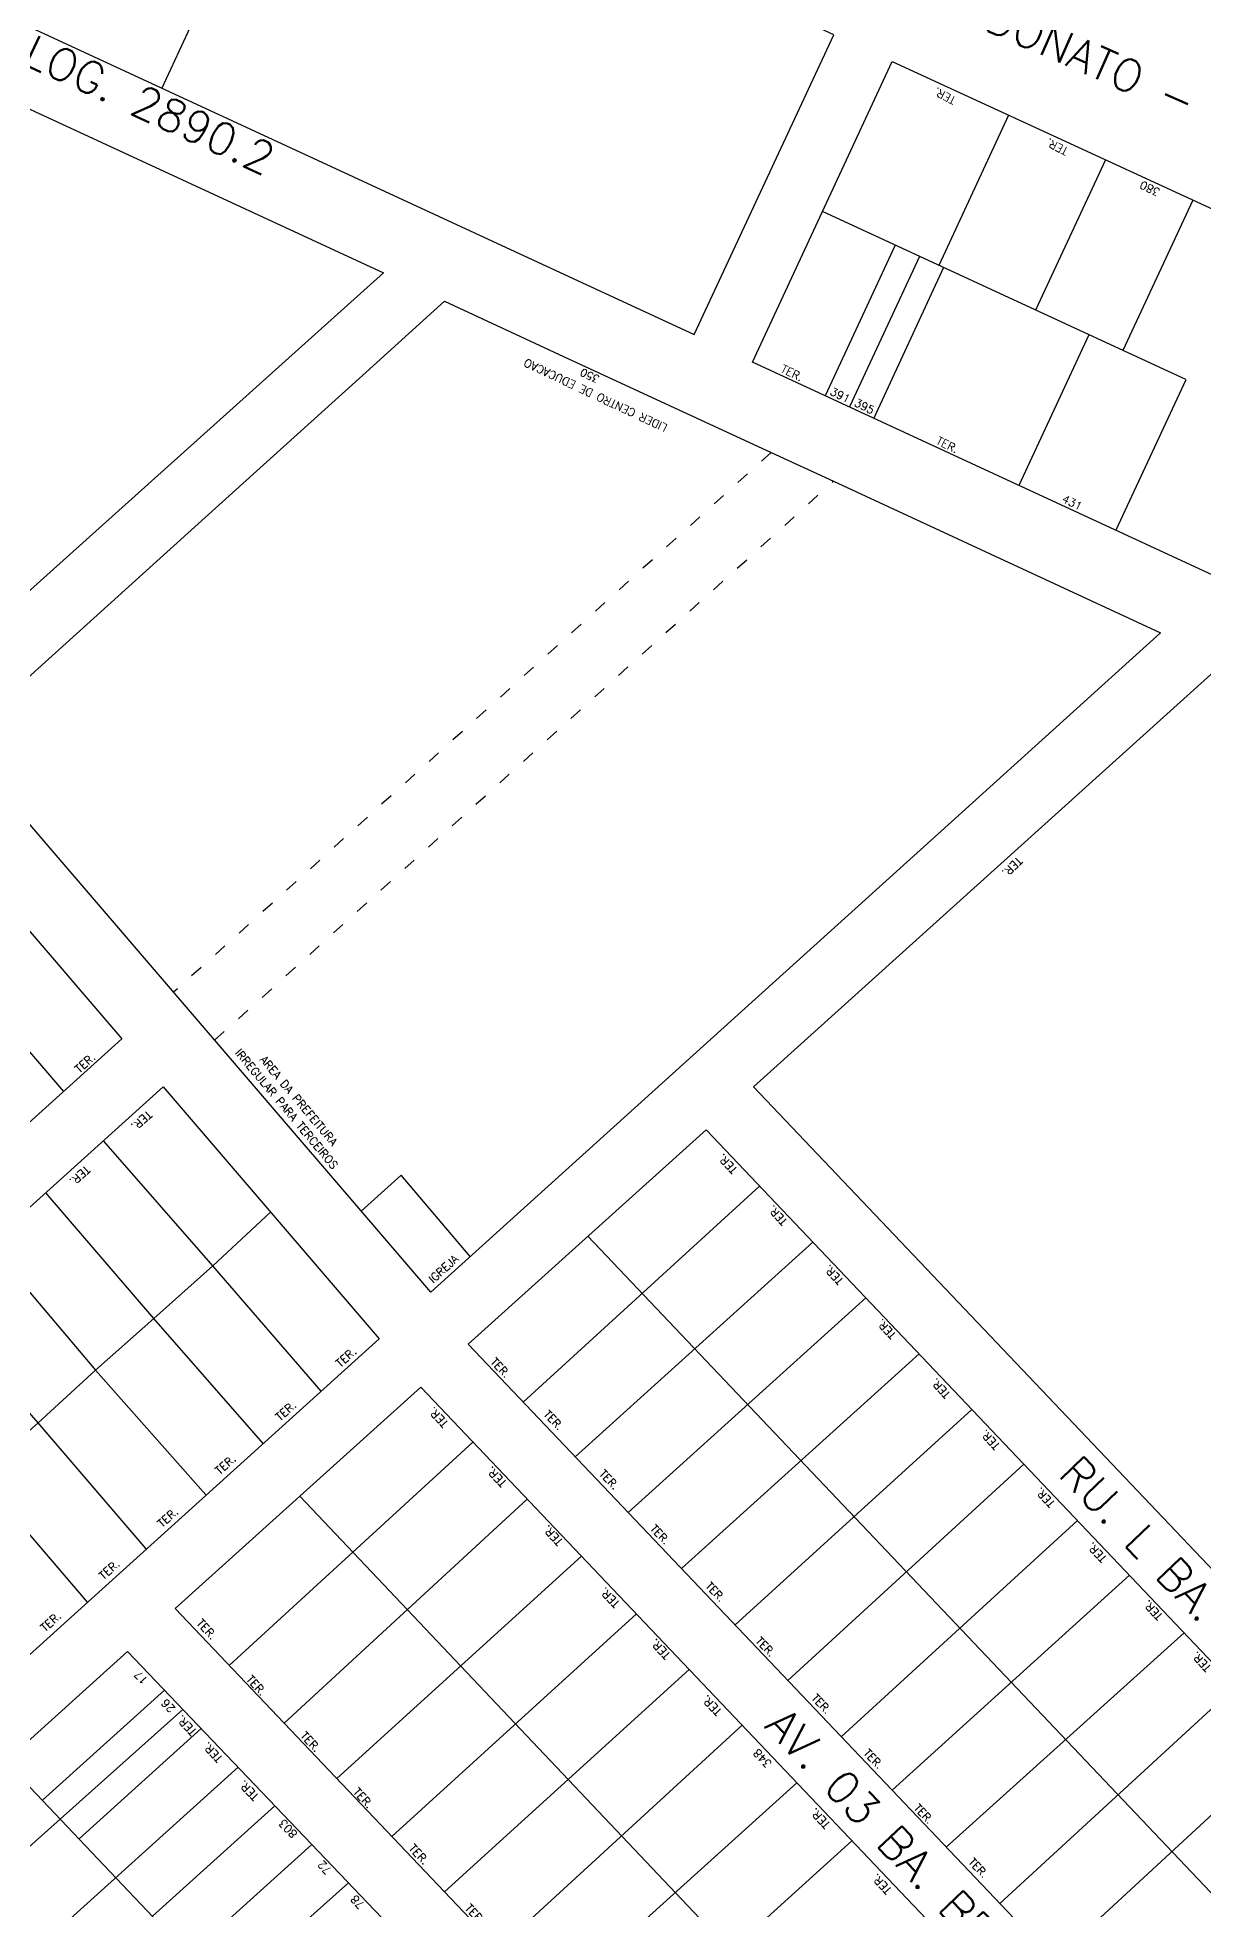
# Model space of a CAD drawing. Extents: x 714896 to 749292, y 8417558 to 8447149.
# Drawn here: x 742100 to 742318.5, y 8428139.8 to 8428490.9 of the extents above; entities that cross this region are included whole.
import ezdxf

# ---------------------------------------------------------------- set-up
doc = ezdxf.new("R2010")
doc.units = 0
doc.header["$MEASUREMENT"] = 0
doc.linetypes.add('ACAD_ISO03W100', pattern=[30, 12, -18])
for name, color, linetype in [('LOTE', 7, 'CONTINUOUS'), ('NUM-PORTA', 7, 'CONTINUOUS'), ('QUADRA', 6, 'CONTINUOUS'), ('TEXTO', 7, 'CONTINUOUS'), ('TEXTODERUA', 3, 'CONTINUOUS')]:
    doc.layers.add(name, color=color, linetype=linetype)
doc.styles.add('ROMANS', font='ROMANS.SHX', dxfattribs={"height": 1.5})

msp = doc.modelspace()

# ---------------------------------------------------------------- linework, layer by layer
at = {"layer": 'LOTE', "color": 7}
for p, q in [((742064.49, 8428340.29, 546.17), (742104.84, 8428293.19, 551.17)), ((742132.84, 8428260.52, 556.03), (742112.43, 8428283.9, 551.31)), ((742235.29, 8428275.49), (742191, 8428234.99)), ((742121.77, 8428250.65, 555.53), (742101.58, 8428274.13, 551.31)), ((742132.84, 8428260.52, 556.03), (742143.65, 8428270.61, 557.46)), ((742245.31, 8428264.94), (742200.76, 8428224.72)), ((742203.14, 8428266.07), (742322.12, 8428140.66)), ((742090.92, 8428264.52, 551.31), (742110.85, 8428240.94, 555.27)), ((742121.77, 8428250.65, 555.53), (742132.84, 8428260.52, 556.03)), ((742153.12, 8428237.03, 558.77), (742132.84, 8428260.52, 556.03)), ((742100.08, 8428231.06, 555.11), (742079.72, 8428254.43, 551.31)), ((742255.19, 8428254.54), (742210.66, 8428214.3)), ((742110.85, 8428240.94, 555.27), (742121.77, 8428250.65, 555.53)), ((742142.25, 8428227.22, 558.77), (742121.77, 8428250.65, 555.53)), ((742265.2, 8428244), (742220.68, 8428203.75)), ((742100.08, 8428231.06, 555.11), (742110.85, 8428240.94, 555.27)), ((742110.85, 8428240.94, 555.27), (742131.55, 8428217.57, 558.77)), ((742275.09, 8428233.59), (742230.71, 8428193.19)), ((742088.98, 8428221.2, 554.96), (742100.08, 8428231.06, 555.11)), ((742120.33, 8428207.44, 558.77), (742100.08, 8428231.06, 555.11)), ((742181.58, 8428227.49, 551.3), (742135.91, 8428185.58, 551.16)), ((742284.84, 8428223.32), (742240.6, 8428182.78)), ((742088.98, 8428221.2, 554.96), (742109.29, 8428197.48, 558.77)), ((742191.74, 8428216.79, 551.3), (742146.2, 8428174.76, 551.16)), ((742269.46, 8428090.26, 551.16), (742149.17, 8428217.35, 551.3)), ((742294.85, 8428212.79), (742250.62, 8428172.23)), ((742201.92, 8428206.07, 551.3), (742156.07, 8428164.37, 551.16)), ((742304.6, 8428202.53), (742260.12, 8428162.23)), ((742212.21, 8428195.24, 551.3), (742166.36, 8428153.54, 551.16)), ((742314.88, 8428191.7), (742270.29, 8428151.53)), ((742222.12, 8428184.82, 551.3), (742176.23, 8428143.14, 551.16)), ((742123.77, 8428180.97), (742100.89, 8428160.31)), ((742324.5, 8428181.58), (742280.31, 8428140.97)), ((742127.23, 8428177.35), (742080.96, 8428136.02)), ((742130.68, 8428173.74), (742107.77, 8428153.05)), ((742232.02, 8428174.39, 551.3), (742186.39, 8428132.45, 551.16)), ((742334.52, 8428171.03), (742290.48, 8428130.27)), ((742137.58, 8428166.5), (742091.51, 8428124.92)), ((742094, 8428167.57, 551.09), (742206.5, 8428048.99, 544.32)), ((742242.3, 8428163.56, 551.3), (742196.26, 8428122.06, 551.16)), ((742144.48, 8428159.27), (742121.54, 8428138.54)), ((742252.61, 8428152.72, 551.3), (742206.65, 8428111.12, 551.16)), ((742151.39, 8428152.03), (742128.42, 8428131.29)), ((742158.29, 8428144.8), (742111.81, 8428103.54))]:
    msp.add_line(p, q, dxfattribs=at)
at = {"layer": 'LOTE', "color": 7, "flags": 128}
for points in [[(742149.29, 8428537.45), (742123.26, 8428481.4)], [(742315.16, 8428426.71), (742247.11, 8428458.23)]]:
    msp.add_lwpolyline(points, dxfattribs=at)
at = {"layer": 'LOTE', "color": 7}
for points in [[(742281.96, 8428476.3), (742268.88, 8428448.14)], [(742300.12, 8428467.93), (742287.03, 8428439.74)], [(742316.47, 8428460.39), (742303.37, 8428432.18)], [(742260.72, 8428451.93), (742247.61, 8428423.7)], [(742265.26, 8428449.83), (742252.15, 8428421.6)], [(742269.79, 8428447.72), (742256.69, 8428419.49)], [(742297.01, 8428435.11), (742283.91, 8428406.89)], [(742315.16, 8428426.7), (742302.06, 8428398.48)]]:
    msp.add_lwpolyline(points, dxfattribs=at)
at = {"layer": 'LOTE', "color": 7, "linetype": 'ACAD_ISO03W100', "ltscale": 0.2}
for points in [[(742237.46, 8428413.06), (742125.47, 8428311.82)], [(742133.18, 8428302.83), (742249.15, 8428407.65)]]:
    msp.add_lwpolyline(points, dxfattribs=at)
at = {"layer": 'LOTE', "linetype": 'CONTINUOUS', "flags": 128}
for points in [[(742160.65, 8428270.77), (742168.13, 8428277.52)], [(742181.09, 8428262.29), (742168.13, 8428277.52)]]:
    msp.add_lwpolyline(points, dxfattribs=at)
at = {"layer": 'QUADRA', "color": 6}
for points in [[(742083, 8428568), (742053.34, 8428513.79), (742223.07, 8428435.16), (742249.19, 8428491.4), (742083, 8428568)], [(742077.2, 8428368.06), (741939.91, 8428528.26), (741957, 8428543), (742164.79, 8428446.73), (742077.2, 8428368.06)], [(742260.16, 8428486.35), (742684, 8428291), (742657.87, 8428233.71), (742234, 8428430), (742260.16, 8428486.35)], [(742173.67, 8428255.58), (742085.04, 8428358.99), (742131.38, 8428400.86), (742160.88, 8428427.51), (742176.27, 8428441.41), (742198.58, 8428431.07), (742237.46, 8428413.06), (742249.15, 8428407.65), (742310.46, 8428379.24), (742272.58, 8428345), (742224.81, 8428301.81), (742173.67, 8428255.58)], [(741919.53, 8428209.46), (742075.35, 8428350.24), (742115.8, 8428303.08), (741960.01, 8428162.27), (741919.53, 8428209.46)], [(741985.46, 8428169.45), (742123.51, 8428294.09), (742164.02, 8428246.86), (742008.24, 8428106.02), (741967.72, 8428153.27), (741985.46, 8428169.45)], [(742344.26, 8428160.78), (742225.27, 8428286.04), (742180.71, 8428245.83), (742299.84, 8428120.42), (742421.68, 8427992.15), (742465.82, 8428032.81), (742344.26, 8428160.78)]]:
    msp.add_lwpolyline(points, close=True, dxfattribs=at)
at = {"layer": 'QUADRA', "color": 6, "linetype": 'CONTINUOUS'}
for points in [[(742322.4, 8428373.71), (742490.3, 8428295.92), (742467.46, 8428223.48), (742462.45, 8428109.95), (742434.79, 8428122.9), (742429.67, 8428112.03), (742496.34, 8428080.64), (742477.66, 8428037.76), (742234.18, 8428294.08), (742322.4, 8428373.71)], [(742367.27, 8427942.04), (742125.78, 8428196.25), (742171.8, 8428237.78), (742412.85, 8427984.02), (742367.27, 8427942.04)], [(742261.95, 8427945.49), (742349.91, 8427943.95), (742116.87, 8428188.21), (742070.85, 8428146.67), (742261.95, 8427945.49)]]:
    msp.add_lwpolyline(points, close=True, dxfattribs=at)

# ---------------------------------------------------------------- texts
at = {"layer": 'NUM-PORTA', "color": 7, "style": 'ROMANS'}
for s, height, rotation, p in [('380', 1.5, 153.7845, (742310.5, 8428462.36)), ('350', 1.429, 155.1194, (742205.44, 8428427.32, -272.47)), ('391', 1.5, 333.7845, (742248.35, 8428423.98, -1085.12)), ('395', 1.5, 333.7845, (742252.89, 8428421.88, -1085.12)), ('431', 1.5, 333.7845, (742291.83, 8428403.85, -1085.12))]:
    msp.add_text(s, height=height, rotation=rotation, dxfattribs=at).set_placement(p)
at = {"layer": 'NUM-PORTA', "style": 'ROMANS'}
for s, height, rotation, p in [('17', 1.502, 133.4538, (742120.81, 8428182.9)), ('26', 1.502, 133.4538, (742125.89, 8428177.58)), ('348', 1.505, 133.4361, (742237.71, 8428167.28)), ('803', 1.5, 133.5102, (742148.81, 8428154.09)), ('72', 1.501, 133.4895, (742155.19, 8428147.28)), ('78', 1.501, 133.4895, (742161.37, 8428140.8))]:
    msp.add_text(s, height=height, rotation=rotation, dxfattribs=at).set_placement(p)
at = {"layer": 'TEXTO', "style": 'ROMANS'}
for s, height, rotation, p in [('TER.', 1.5, 152.5909, (742272.25, 8428479.6, -542.56)), ('TER.', 1.5, 152.5909, (742293.29, 8428470.07, -542.56)), ('LIDER CENTRO DE EDUCACAO', 1.5, 154.8285, (742218.17, 8428418.22)), ('TER.', 1.502, 42.0131, (742107.83, 8428296.59)), ('IRREGULAR PARA TERCEIROS', 1.5, 309.9736, (742136.89, 8428300.44)), ('AREA DA PREFEITURA', 1.5, 309.9736, (742141.54, 8428299.16)), ('TER.', 1.519, 221.7951, (742120.58, 8428289.78)), ('TER.', 1.511, 221.8519, (742108.98, 8428279.44)), ('TER.', 1.466, 132.8811, (742231.25, 8428278.64)), ('TER.', 1.464, 132.9623, (742240.65, 8428268.98)), ('IGREJA', 1.5, 42.1739, (742174.12, 8428257.18)), ('TER.', 1.464, 132.9755, (742251.15, 8428257.84)), ('TER.', 1.463, 132.9887, (742261.02, 8428247.68)), ('TER.', 1.517, 41.9968, (742156.72, 8428241.39)), ('TER.', 1.469, 313.9068, (742184.77, 8428242.4)), ('TER.', 1.464, 132.981, (742271.18, 8428236.55)), ('TER.', 1.515, 42.0234, (742145.43, 8428231.33)), ('TER.', 1.509, 133.3224, (742177.11, 8428231.1)), ('TER.', 1.467, 313.9931, (742194.73, 8428232.57)), ('TER.', 1.463, 132.9855, (742280.45, 8428226.92)), ('TER.', 1.514, 42.0288, (742134.13, 8428221.26)), ('TER.', 1.505, 133.4259, (742188.01, 8428219.96)), ('TER.', 1.466, 314.0416, (742205.14, 8428221.41)), ('TER.', 1.463, 132.9855, (742290.76, 8428216.08)), ('TER.', 1.514, 42.0349, (742123.32, 8428211.33)), ('TER.', 1.465, 314.0618, (742214.69, 8428211.13)), ('TER.', 1.505, 133.4435, (742198.57, 8428208.97)), ('TER.', 1.463, 132.9815, (742300.46, 8428205.76)), ('TER.', 1.514, 42.0343, (742112.36, 8428201.56)), ('TER.', 1.465, 314.0625, (742225.04, 8428200.38)), ('TER.', 1.505, 133.4343, (742209.23, 8428197.31)), ('TER.', 1.514, 42.0329, (742101.39, 8428191.8)), ('TER.', 1.512, 313.2477, (742129.67, 8428193.41)), ('TER.', 1.463, 132.9841, (742310.97, 8428194.94)), ('TER.', 1.465, 314.0771, (742234.45, 8428190.07)), ('TER.', 1.504, 133.4475, (742218.74, 8428187.65)), ('TER.', 1.464, 132.9736, (742320.03, 8428185.28)), ('TER.', 1.502, 313.4917, (742138.99, 8428182.86)), ('TER.', 1.465, 314.0678, (742244.92, 8428179.37)), ('TER.', 1.505, 133.4348, (742228.35, 8428177.07)), ('TER.', 1.502, 133.4538, (742129.93, 8428173.34)), ('TER.', 1.501, 313.4993, (742149.14, 8428172.3)), ('TER.', 1.501, 133.4782, (742134.81, 8428168.29)), ('TER.', 1.465, 314.0679, (742254.67, 8428169.05)), ('TER.', 1.501, 133.484, (742141.59, 8428161.13)), ('TER.', 1.501, 313.5113, (742159.01, 8428161.75)), ('TER.', 1.465, 314.0782, (742264.09, 8428158.74)), ('TER.', 1.505, 133.4372, (742248.67, 8428155.89)), ('TER.', 1.501, 313.4999, (742169.44, 8428151.19)), ('TER.', 1.465, 314.0467, (742274.33, 8428148.62)), ('TER.', 1.505, 133.4251, (742260.18, 8428143.58)), ('TER.', 1.501, 313.5056, (742179.97, 8428139.97))]:
    msp.add_text(s, height=height, rotation=rotation, dxfattribs=at).set_placement(p)
at = {"layer": 'TEXTO', "color": 7, "style": 'ROMANS'}
for p in [(742239.15, 8428428.24, -1085.12), (742268.27, 8428414.76, -1085.12)]:
    msp.add_text('TER.', height=1.5, rotation=333.7845, dxfattribs=at).set_placement(p)
at = {"layer": 'TEXTO', "insert": (742284.68, 8428336.24, 525.88), "char_height": 1.5, "attachment_point": 1, "rotation": 223.457, "style": 'ROMANS'}
msp.add_mtext('TER.', dxfattribs=at)
at = {"layer": 'TEXTODERUA', "style": 'ROMANS'}
for s, rotation, p in [('AV. 02 BA. BELO HORIZONTE - LOG. 2890.2', 335.0731, (741978.43, 8428541.16)), ('RU. ETENONDAS PEREIRA DONATO - LOG. 02883.0', 336.1821, (742181.36, 8428534.77)), ('RU. L BA. BELO HORIZONTE - LOG. ', 313.7507, (742291.04, 8428221.29)), ('AV. 03 BA. BELO HORIZONTE - LOG. ', 313.507, (742236.02, 8428174.07))]:
    msp.add_text(s, height=6, rotation=rotation, dxfattribs=at).set_placement(p)

doc.saveas('drawing.dxf')
